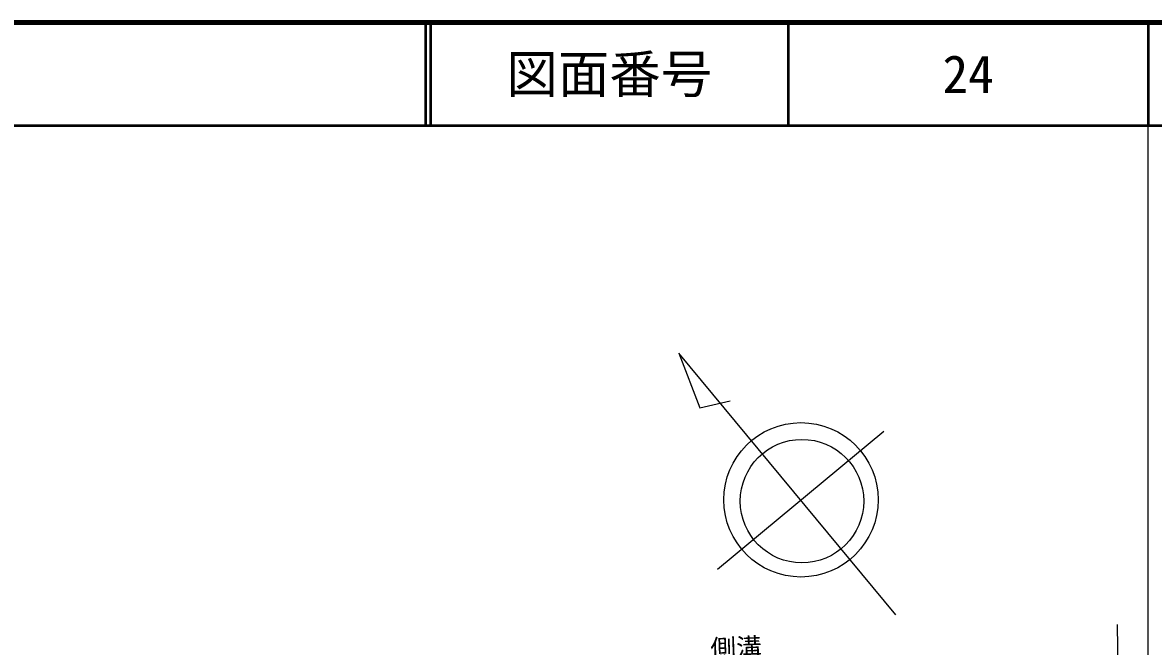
# Model space of a CAD drawing. Units: millimetres at full size, sheet at 1:1000; details may follow other scales. Extents: x 40000 to 680000, y 20000 to 380000.
# Drawn here: x 469602 to 579500, y 319393 to 380000 of the extents above; entities that cross this region are included whole.
import ezdxf
from ezdxf.enums import TextEntityAlignment as Align

# ---------------------------------------------------------------- set-up
doc = ezdxf.new("R2010")
doc.units = ezdxf.units.MM
doc.header["$LTSCALE"] = 1000
for name, color, linetype, lineweight in [('M-BMK-OTRS', 5, 'Continuous', 25), ('M-BMK-SRVR', 3, 'Continuous', 25), ('M-STR-HTXT', 7, 'Continuous', 13), ('M-TTL', 2, 'Continuous', 140), ('M-TTL-BAND', 7, 'Continuous', 25), ('M-TTL-LINE', 7, 'Continuous', 50)]:
    doc.layers.add(name, color=color, linetype=linetype, lineweight=lineweight)
doc.layers.add('M-TTL-TXT', color=7, linetype='Continuous')
doc.styles.add('ＭＳ ゴシック', font='')
doc.styles.get('ＭＳ ゴシック').set_extended_font_data('MS Gothic')

msp = doc.modelspace()

# ---------------------------------------------------------------- linework, layer by layer
at = {"layer": 'M-BMK-OTRS'}
msp.add_line((575991, 321524), (576896, 250446), dxfattribs=at)
at = {"layer": 'M-BMK-SRVR'}
for p, q in [((554476, 322445), (533391, 347868)), ((533391, 347868), (535430, 342581)), ((535430, 342581), (538354, 343257)), ((537138, 326903), (553302, 340309))]:
    msp.add_line(p, q, dxfattribs=at)
for centre, radius in [((545252, 333633), 7500), ((545346, 333506), 6000)]:
    msp.add_circle(centre, radius, dxfattribs=at)
at = {"layer": 'M-TTL'}
msp.add_line((680000, 380000), (40000, 380000), dxfattribs=at)
at = {"layer": 'M-TTL-BAND'}
msp.add_line((579000, 20000), (579000, 370000), dxfattribs=at)
at = {"layer": 'M-TTL-LINE'}
for p, q in [((508747, 380000), (508747, 370000)), ((509247, 380000), (509247, 370000)), ((543997, 380000), (543997, 370000)), ((579000, 380000), (579000, 370000)), ((40000, 370000), (680000, 370000))]:
    msp.add_line(p, q, dxfattribs=at)

# ---------------------------------------------------------------- texts
at = {"layer": 'M-STR-HTXT', "style": 'ＭＳ ゴシック'}
msp.add_text('側溝', height=1833, rotation=2.023, dxfattribs=at).set_placement((536494, 317681), align=Align.BOTTOM_LEFT)
at = {"layer": 'M-TTL-TXT', "style": 'ＭＳ ゴシック'}
for s, p in [('図面番号', (526622, 375000)), ('24', (561497, 375000))]:
    msp.add_text(s, height=3666, dxfattribs=at).set_placement(p, align=Align.MIDDLE_CENTER)

doc.saveas('drawing.dxf')
